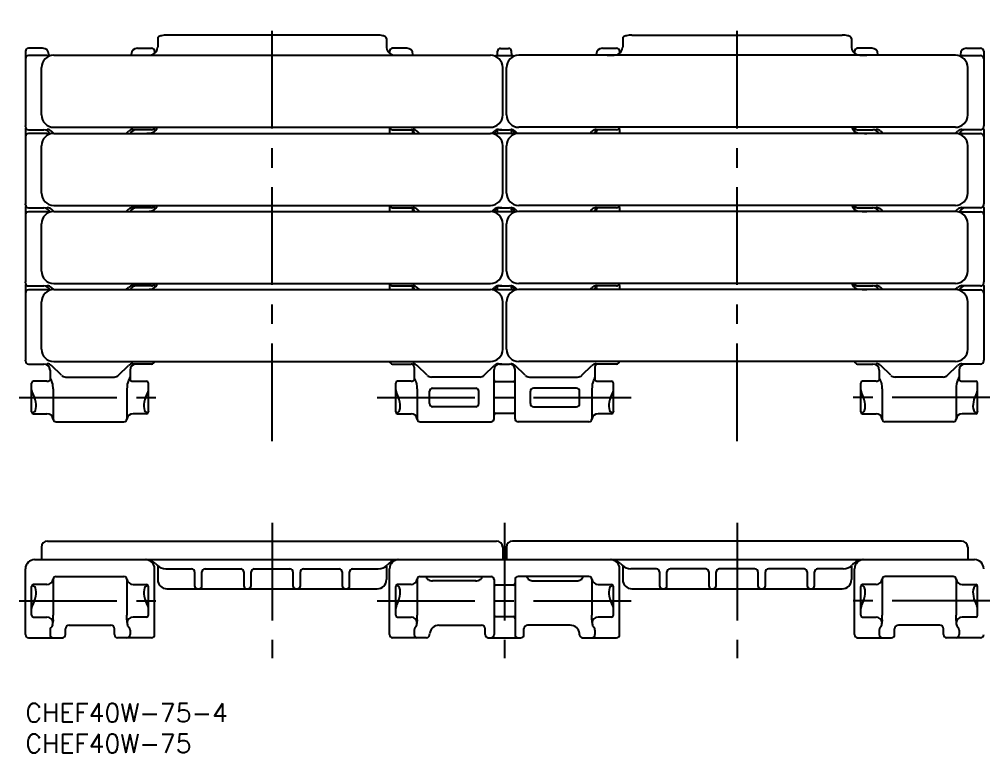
# Model space of a CAD drawing. Extents: x -1 to 236, y -8 to 111.
# Drawn here: x -1 to 155.8, y -8 to 111.3 of the extents above; entities that cross this region are included whole.
import ezdxf

# ---------------------------------------------------------------- set-up
doc = ezdxf.new("R2010")
doc.units = 0
doc.header["$LTSCALE"] = 0.5
doc.linetypes.add('CENTER', pattern=[50.8, 31.75, -6.35, 6.35, -6.35])
doc.layers.get('0').update_dxf_attribs({"linetype": 'CONTINUOUS'})
for name, color, linetype in [('MSM_CENTER', 1, 'CENTER'), ('MSM_CONTINUOUS', 7, 'CONTINUOUS'), ('MSM_PART_NUMBER', 7, 'CONTINUOUS')]:
    doc.layers.add(name, color=color, linetype=linetype)
doc.styles.get("Standard").update_dxf_attribs({"font": 'txt.shx', "height": 3, "bigfont": 'bigfont.shx'})

# ---------------------------------------------------------------- blocks, each defined once
blk = doc.blocks.new('*U14')
at = {"layer": 'MSM_PART_NUMBER'}
blk.add_text('CHEF40W-75-4', height=3, dxfattribs=at).set_placement((0, -3))
blk = doc.blocks.new('*U15')
at = {"layer": 'MSM_PART_NUMBER'}
blk.add_text('CHEF40W-75', height=3, dxfattribs=at).set_placement((0, -8))

msp = doc.modelspace()

# ---------------------------------------------------------------- linework, layer by layer
at = {"color": 7, "linetype": 'CONTINUOUS'}
for p, q in [((59.2, 11.2), (59.2, 21.9)), ((96.6, 11.2), (96.6, 21.9)), ((60.2, 14.35), (60.2, 19.05)), ((62.7, 19.35), (60.5, 19.35)), ((73.2, 19.93), (66.2, 19.93)), ((76.2, 20.16), (76.2, 11.2)), ((79.3, 19.25), (76.5, 19.25)), ((79.6, 20.16), (79.6, 11.2)), ((82.6, 19.93), (89.6, 19.93)), ((93.1, 19.35), (95.3, 19.35)), ((95.6, 14.35), (95.6, 19.05)), ((76.5, 14.15), (79.3, 14.15)), ((60.5, 14.05), (62.7, 14.05)), ((67.23, 12.74), (74.15, 12.74)), ((88.57, 12.74), (81.65, 12.74)), ((95.3, 14.05), (93.1, 14.05)), ((65.71, 11.15), (65.74, 11.39)), ((74.75, 11.2), (74.75, 12.19)), ((81.05, 11.2), (81.05, 12.19)), ((90.09, 11.15), (90.06, 11.39)), ((65.22, 10.7), (59.7, 10.7)), ((90.58, 10.7), (96.1, 10.7))]:
    msp.add_line(p, q, dxfattribs=at)
for centre, radius, start, end in [((75.7, 20.16), 0.5, 0, 90), ((80.1, 20.16), 0.5, 90, 180), ((60.5, 19.05), 0.3, 90, 180), ((76.5, 19.55), 0.3, 180, 270), ((79.3, 19.55), 0.3, 270, 0), ((95.3, 19.05), 0.3, 0, 90), ((60.5, 14.35), 0.3, 180, 270), ((76.5, 13.85), 0.3, 90, 180), ((79.3, 13.85), 0.3, 0, 90), ((95.3, 14.35), 0.3, 270, 0), ((62.7, 13.05), 1, 3.9616, 90), ((67.23, 11.24), 1.5, 90, 174.3549), ((74.15, 12.14), 0.6, 0, 90), ((81.65, 12.14), 0.6, 90, 180), ((88.57, 11.24), 1.5, 5.6451, 90), ((93.1, 13.05), 1, 90, 176.0384), ((59.7, 11.2), 0.5, 180, 270), ((65.22, 11.2), 0.5, 270, 354.3549), ((90.58, 11.2), 0.5, 185.6451, 270), ((96.1, 11.2), 0.5, 270, 0)]:
    msp.add_arc(centre, radius, start, end, dxfattribs=at)
at = {"layer": 'MSM_CENTER'}
for p, q in [((40.1, 42.69), (40.1, 111.27)), ((115.7, 42.69), (115.7, 111.27)), ((-1, 49.77), (22, 49.77)), ((57.2, 49.77), (98.6, 49.77)), ((156.8, 49.77), (133.8, 49.77)), ((40.1, 29.4), (40.1, 7.37)), ((77.9, 29.4), (77.9, 7.37)), ((115.7, 29.4), (115.7, 7.37)), ((-1, 16.7), (22, 16.7)), ((57.2, 16.7), (98.6, 16.7)), ((156.8, 16.7), (133.8, 16.7))]:
    msp.add_line(p, q, dxfattribs=at)
at = {"layer": 'MSM_CONTINUOUS'}
for p, q in [((57.2, 108.67), (23, 108.67)), ((98.6, 108.67), (132.8, 108.67)), ((21.5, 108.16), (21.5, 106.71)), ((58.7, 108.16), (58.7, 106.71)), ((97.1, 108.16), (97.1, 106.71)), ((134.3, 108.16), (134.3, 106.71)), ((0, 106.07), (0, 93.95)), ((2.8, 106.57), (0.5, 106.57)), ((3.5, 105.37), (0.5, 105.37)), ((3.8, 105.57), (3.8, 105.32)), ((4.6, 105.41), (75.6, 105.41)), ((17.2, 105.57), (17.2, 105.41)), ((18.2, 106.57), (20.5, 106.57)), ((21, 106.07), (21, 105.73)), ((59.2, 106.07), (59.2, 105.73)), ((62, 106.57), (59.7, 106.57)), ((63, 105.57), (63, 105.41)), ((76.7, 105.37), (79.1, 105.37)), ((76.73, 105.37), (76.76, 106.06)), ((77.26, 106.54), (78.54, 106.54)), ((79.07, 105.37), (79.04, 106.06)), ((151.2, 105.41), (80.2, 105.41)), ((92.8, 105.57), (92.8, 105.41)), ((93.8, 106.57), (96.1, 106.57)), ((96.6, 106.07), (96.6, 105.73)), ((134.8, 106.07), (134.8, 105.73)), ((137.6, 106.57), (135.3, 106.57)), ((138.6, 105.57), (138.6, 105.41)), ((152, 105.57), (152, 105.32)), ((152.3, 105.37), (155.3, 105.37)), ((153, 106.57), (155.3, 106.57)), ((155.8, 106.07), (155.8, 93.95)), ((2.6, 95.71), (2.6, 103.41)), ((77.6, 95.71), (77.6, 103.41)), ((78.2, 95.71), (78.2, 103.41)), ((153.2, 95.71), (153.2, 103.41)), ((0, 93.82), (0, 93.95)), ((0, 93.37), (0, 81.25)), ((0.5, 93.31), (3, 93.31)), ((3.5, 92.67), (0.5, 92.67)), ((3, 93.31), (3.54, 93.36)), ((3.8, 92.87), (3.8, 92.62)), ((4.62, 92.71), (4.25, 93.07)), ((4.6, 93.71), (75.6, 93.71)), ((4.6, 92.71), (75.6, 92.71)), ((16.38, 92.71), (16.75, 93.07)), ((17.2, 92.87), (17.2, 92.71)), ((18, 93.31), (17.46, 93.36)), ((20.5, 93.31), (18, 93.31)), ((21, 93.37), (21, 93.03)), ((59.2, 93.37), (59.2, 92.71)), ((59.7, 93.31), (62.7, 93.31)), ((62.44, 93.31), (62.99, 93.36)), ((63, 92.87), (63, 92.71)), ((63.2, 92.81), (63.2, 92.71)), ((64.06, 92.71), (63.69, 93.07)), ((75.82, 92.7), (76.19, 93.07)), ((79.1, 92.67), (76.7, 92.67)), ((76.73, 92.67), (76.76, 93.24)), ((77.44, 93.31), (76.9, 93.36)), ((77.1, 93.31), (78.7, 93.31)), ((78.36, 93.31), (78.9, 93.36)), ((79.07, 92.67), (79.04, 93.24)), ((79.98, 92.7), (79.61, 93.07)), ((151.2, 93.71), (80.2, 93.71)), ((151.2, 92.71), (80.2, 92.71)), ((91.74, 92.71), (92.11, 93.07)), ((92.6, 92.81), (92.6, 92.71)), ((92.8, 92.87), (92.8, 92.71)), ((93.36, 93.31), (92.81, 93.36)), ((96.1, 93.31), (93.1, 93.31)), ((96.6, 93.37), (96.6, 92.71)), ((134.8, 93.37), (134.8, 93.03)), ((135.3, 93.31), (137.8, 93.31)), ((137.8, 93.31), (138.34, 93.36)), ((138.6, 92.87), (138.6, 92.71)), ((139.42, 92.71), (139.05, 93.07)), ((151.18, 92.71), (151.55, 93.07)), ((152, 92.87), (152, 92.62)), ((152.8, 93.31), (152.26, 93.36)), ((152.3, 92.67), (155.3, 92.67)), ((155.3, 93.31), (152.8, 93.31)), ((155.8, 93.82), (155.8, 93.95)), ((155.8, 93.37), (155.8, 81.25)), ((2.6, 83.01), (2.6, 90.71)), ((77.6, 83.01), (77.6, 90.71)), ((78.2, 83.01), (78.2, 90.71)), ((153.2, 83.01), (153.2, 90.71)), ((0, 81.12), (0, 81.25)), ((0, 80.67), (0, 68.55)), ((0.5, 80.61), (3, 80.61)), ((3.5, 79.97), (0.5, 79.97)), ((3, 80.61), (3.54, 80.66)), ((3.8, 80.17), (3.8, 79.92)), ((4.62, 80.01), (4.25, 80.37)), ((4.6, 81.01), (75.6, 81.01)), ((4.6, 80.01), (75.6, 80.01)), ((16.38, 80.01), (16.75, 80.37)), ((17.2, 80.17), (17.2, 80.01)), ((18, 80.61), (17.46, 80.66)), ((20.5, 80.61), (18, 80.61)), ((21, 80.67), (21, 80.33)), ((59.2, 80.67), (59.2, 80.01)), ((59.7, 80.61), (62.7, 80.61)), ((62.44, 80.61), (62.99, 80.66)), ((63, 80.17), (63, 80.01)), ((63.2, 80.11), (63.2, 80.01)), ((64.06, 80.01), (63.69, 80.37)), ((75.82, 80), (76.19, 80.37)), ((79.1, 79.97), (76.7, 79.97)), ((76.73, 79.97), (76.76, 80.54)), ((77.44, 80.61), (76.9, 80.66)), ((77.1, 80.61), (78.7, 80.61)), ((78.36, 80.61), (78.9, 80.66)), ((79.07, 79.97), (79.04, 80.54)), ((79.98, 80), (79.61, 80.37)), ((151.2, 81.01), (80.2, 81.01)), ((151.2, 80.01), (80.2, 80.01)), ((91.74, 80.01), (92.11, 80.37)), ((92.6, 80.11), (92.6, 80.01)), ((92.8, 80.17), (92.8, 80.01)), ((93.36, 80.61), (92.81, 80.66)), ((96.1, 80.61), (93.1, 80.61)), ((96.6, 80.67), (96.6, 80.01)), ((134.8, 80.67), (134.8, 80.33)), ((135.3, 80.61), (137.8, 80.61)), ((137.8, 80.61), (138.34, 80.66)), ((138.6, 80.17), (138.6, 80.01)), ((139.42, 80.01), (139.05, 80.37)), ((151.18, 80.01), (151.55, 80.37)), ((152, 80.17), (152, 79.92)), ((152.8, 80.61), (152.26, 80.66)), ((152.3, 79.97), (155.3, 79.97)), ((155.3, 80.61), (152.8, 80.61)), ((155.8, 81.12), (155.8, 81.25)), ((155.8, 80.67), (155.8, 68.55)), ((2.6, 70.31), (2.6, 78.01)), ((77.6, 70.31), (77.6, 78.01)), ((78.2, 70.31), (78.2, 78.01)), ((153.2, 70.31), (153.2, 78.01)), ((0, 68.42), (0, 68.55)), ((0, 67.97), (0, 55.85)), ((0.5, 67.91), (3, 67.91)), ((3, 67.91), (3.54, 67.96)), ((3.8, 67.47), (3.8, 67.22)), ((4.62, 67.31), (4.25, 67.67)), ((4.6, 68.31), (75.6, 68.31)), ((16.38, 67.31), (16.75, 67.67)), ((17.2, 67.47), (17.2, 67.31)), ((18, 67.91), (17.46, 67.96)), ((20.5, 67.91), (18, 67.91)), ((21, 67.97), (21, 67.63)), ((59.2, 67.97), (59.2, 67.31)), ((59.7, 67.91), (62.7, 67.91)), ((62.44, 67.91), (62.99, 67.96)), ((63, 67.47), (63, 67.31)), ((64.06, 67.31), (63.69, 67.67)), ((75.82, 67.3), (76.19, 67.67)), ((76.73, 67.27), (76.76, 67.84)), ((77.44, 67.91), (76.9, 67.96)), ((77.1, 67.91), (78.7, 67.91)), ((78.36, 67.91), (78.9, 67.96)), ((79.07, 67.27), (79.04, 67.84)), ((79.98, 67.3), (79.61, 67.67)), ((151.2, 68.31), (80.2, 68.31)), ((91.74, 67.31), (92.11, 67.67)), ((92.8, 67.47), (92.8, 67.31)), ((93.36, 67.91), (92.81, 67.96)), ((96.1, 67.91), (93.1, 67.91)), ((96.6, 67.97), (96.6, 67.31)), ((134.8, 67.97), (134.8, 67.63)), ((135.3, 67.91), (137.8, 67.91)), ((137.8, 67.91), (138.34, 67.96)), ((138.6, 67.47), (138.6, 67.31)), ((139.42, 67.31), (139.05, 67.67)), ((151.18, 67.31), (151.55, 67.67)), ((152, 67.47), (152, 67.22)), ((152.8, 67.91), (152.26, 67.96)), ((155.3, 67.91), (152.8, 67.91)), ((155.8, 68.42), (155.8, 68.55)), ((155.8, 67.97), (155.8, 55.85)), ((3.5, 67.27), (0.5, 67.27)), ((4.6, 67.31), (75.6, 67.31)), ((63.2, 67.41), (63.2, 67.31)), ((79.1, 67.27), (76.7, 67.27)), ((151.2, 67.31), (80.2, 67.31)), ((92.6, 67.41), (92.6, 67.31)), ((152.3, 67.27), (155.3, 67.27)), ((2.6, 57.61), (2.6, 65.31)), ((77.6, 57.61), (77.6, 65.31)), ((78.2, 57.61), (78.2, 65.31)), ((153.2, 57.61), (153.2, 65.31)), ((0, 55.72), (0, 55.85)), ((0.5, 55.21), (3, 55.21)), ((3, 55.21), (3.54, 55.26)), ((5.88, 53.37), (4.25, 54.97)), ((4.6, 55.61), (75.6, 55.61)), ((15.12, 53.37), (16.75, 54.97)), ((18, 55.21), (17.46, 55.26)), ((20.5, 55.21), (18, 55.21)), ((59.7, 55.21), (62.7, 55.21)), ((62.44, 55.21), (62.99, 55.26)), ((65.32, 53.37), (63.69, 54.97)), ((74.56, 53.37), (76.19, 54.97)), ((77.44, 55.21), (76.9, 55.26)), ((77.1, 55.21), (78.7, 55.21)), ((78.36, 55.21), (78.9, 55.26)), ((81.24, 53.37), (79.61, 54.97)), ((151.2, 55.61), (80.2, 55.61)), ((90.48, 53.37), (92.11, 54.97)), ((93.36, 55.21), (92.81, 55.26)), ((96.1, 55.21), (93.1, 55.21)), ((135.3, 55.21), (137.8, 55.21)), ((137.8, 55.21), (138.34, 55.26)), ((140.68, 53.37), (139.05, 54.97)), ((149.92, 53.37), (151.55, 54.97)), ((152.8, 55.21), (152.26, 55.26)), ((155.3, 55.21), (152.8, 55.21)), ((155.8, 55.72), (155.8, 55.85)), ((4, 54.21), (4, 52.55)), ((17, 54.21), (17, 52.55)), ((63.2, 54.71), (63.2, 52.55)), ((63.2, 54.24), (63.2, 54.26)), ((76.2, 46.31), (76.2, 54.31)), ((79.6, 46.31), (79.6, 54.31)), ((92.6, 54.71), (92.6, 52.55)), ((92.6, 54.24), (92.6, 54.26)), ((138.8, 54.21), (138.8, 52.55)), ((151.8, 54.21), (151.8, 52.55)), ((1, 47.42), (1, 52.12)), ((3.5, 52.42), (1.3, 52.42)), ((6.58, 53.08), (14.43, 53.08)), ((17.5, 52.42), (19.7, 52.42)), ((20, 47.42), (20, 52.12)), ((60.2, 47.42), (60.2, 52.12)), ((62.7, 52.42), (60.5, 52.42)), ((73.86, 53.08), (66.02, 53.08)), ((79.3, 52.32), (76.5, 52.32)), ((81.94, 53.08), (89.78, 53.08)), ((93.1, 52.42), (95.3, 52.42)), ((95.6, 47.42), (95.6, 52.12)), ((135.8, 47.42), (135.8, 52.12)), ((138.3, 52.42), (136.1, 52.42)), ((149.22, 53.08), (141.37, 53.08)), ((152.3, 52.42), (154.5, 52.42)), ((154.8, 47.42), (154.8, 52.12)), ((4.49, 51.17), (4.49, 46.25)), ((16.51, 51.17), (16.51, 46.25)), ((63.69, 51.17), (63.69, 46.25)), ((65.7, 48.77), (65.7, 50.77)), ((66.2, 51.27), (73.2, 51.27)), ((73.7, 48.77), (73.7, 50.77)), ((82.1, 48.77), (82.1, 50.77)), ((89.6, 51.27), (82.6, 51.27)), ((90.1, 48.77), (90.1, 50.77)), ((92.11, 51.17), (92.11, 46.25)), ((139.29, 51.17), (139.29, 46.25)), ((151.31, 51.17), (151.31, 46.25)), ((1, 47.47), (1, 47.44)), ((1.3, 47.12), (3.5, 47.12)), ((19.7, 47.12), (17.5, 47.12)), ((20, 47.47), (20, 47.44)), ((60.2, 47.47), (60.2, 47.44)), ((60.5, 47.12), (62.7, 47.12)), ((73.2, 48.27), (66.2, 48.27)), ((76.5, 47.22), (79.3, 47.22)), ((82.6, 48.27), (89.6, 48.27)), ((95.3, 47.12), (93.1, 47.12)), ((95.6, 47.47), (95.6, 47.44)), ((135.8, 47.47), (135.8, 47.44)), ((136.1, 47.12), (138.3, 47.12)), ((154.5, 47.12), (152.3, 47.12)), ((154.8, 47.47), (154.8, 47.44)), ((4.99, 45.81), (16.01, 45.81)), ((64.19, 45.81), (75.7, 45.81)), ((91.61, 45.81), (80.1, 45.81)), ((150.81, 45.81), (139.79, 45.81)), ((2.6, 25.4), (2.6, 23.4)), ((3.6, 26.4), (76.6, 26.4)), ((77.6, 25.4), (77.6, 23.4)), ((78.2, 25.4), (78.2, 23.4)), ((152.2, 26.4), (79.2, 26.4)), ((153.2, 25.4), (153.2, 23.4)), ((1.5, 23.4), (154.3, 23.4)), ((21.09, 22.81), (21.41, 22.49)), ((21.5, 22.4), (21.5, 20.16)), ((58.7, 22.4), (58.7, 20.16)), ((59.11, 22.81), (58.79, 22.49)), ((96.69, 22.81), (97.01, 22.49)), ((97.1, 22.4), (97.1, 20.16)), ((134.3, 22.4), (134.3, 20.16)), ((134.71, 22.81), (134.39, 22.49)), ((0, 11.2), (0, 21.9)), ((4.99, 20.66), (16.01, 20.66)), ((21, 11.2), (21, 21.9)), ((22.83, 21.9), (27, 21.9)), ((27.5, 21.4), (27.5, 19.16)), ((28.7, 19.16), (28.7, 21.4)), ((29.2, 21.9), (35, 21.9)), ((35.5, 21.4), (35.5, 19.16)), ((36.7, 19.16), (36.7, 21.4)), ((37.2, 21.9), (43, 21.9)), ((43.5, 21.4), (43.5, 19.16)), ((44.7, 19.16), (44.7, 21.4)), ((45.2, 21.9), (51, 21.9)), ((51.5, 21.4), (51.5, 19.16)), ((52.7, 19.16), (52.7, 21.4)), ((53.2, 21.9), (57.37, 21.9)), ((64.19, 20.66), (75.7, 20.66)), ((65.2, 20.49), (65.2, 20.66)), ((74.2, 20.49), (74.2, 20.66)), ((91.61, 20.66), (80.1, 20.66)), ((81.6, 20.49), (81.6, 20.66)), ((90.6, 20.49), (90.6, 20.66)), ((102.6, 21.9), (98.43, 21.9)), ((103.1, 21.4), (103.1, 19.16)), ((104.3, 19.16), (104.3, 21.4)), ((110.6, 21.9), (104.8, 21.9)), ((111.1, 21.4), (111.1, 19.16)), ((112.3, 19.16), (112.3, 21.4)), ((118.6, 21.9), (112.8, 21.9)), ((119.1, 21.4), (119.1, 19.16)), ((120.3, 19.16), (120.3, 21.4)), ((126.6, 21.9), (120.8, 21.9)), ((127.1, 21.4), (127.1, 19.16)), ((128.3, 19.16), (128.3, 21.4)), ((132.97, 21.9), (128.8, 21.9)), ((134.8, 11.2), (134.8, 21.9)), ((150.81, 20.66), (139.79, 20.66)), ((1, 14.35), (1, 19.05)), ((1, 19), (1, 19.02)), ((3.5, 19.35), (1.3, 19.35)), ((4.49, 20.22), (4.49, 14.39)), ((16.51, 20.22), (16.51, 14.39)), ((17.5, 19.35), (19.7, 19.35)), ((20, 14.35), (20, 19.05)), ((20, 19), (20, 19.02)), ((60.2, 19), (60.2, 19.02)), ((63.69, 20.22), (63.69, 14.39)), ((92.11, 20.22), (92.11, 14.39)), ((95.6, 19), (95.6, 19.02)), ((135.8, 14.35), (135.8, 19.05)), ((135.8, 19), (135.8, 19.02)), ((138.3, 19.35), (136.1, 19.35)), ((139.29, 20.22), (139.29, 14.39)), ((151.31, 20.22), (151.31, 14.39)), ((152.3, 19.35), (154.5, 19.35)), ((154.8, 14.35), (154.8, 19.05)), ((154.8, 19), (154.8, 19.02)), ((23, 18.66), (57.2, 18.66)), ((98.6, 18.66), (132.8, 18.66)), ((4.5, 13.62), (4.49, 14.39)), ((16.5, 13.62), (16.51, 14.39)), ((63.7, 13.62), (63.69, 14.39)), ((92.1, 13.62), (92.11, 14.39)), ((139.3, 13.62), (139.29, 14.39)), ((151.3, 13.62), (151.31, 14.39)), ((1.3, 14.05), (3.5, 14.05)), ((4.5, 13.62), (4.51, 13.41)), ((7.12, 12.74), (13.87, 12.74)), ((16.5, 13.62), (16.49, 13.41)), ((19.7, 14.05), (17.5, 14.05)), ((63.7, 13.62), (63.71, 13.41)), ((92.1, 13.62), (92.09, 13.41)), ((136.1, 14.05), (138.3, 14.05)), ((139.3, 13.62), (139.31, 13.41)), ((148.67, 12.74), (141.92, 12.74)), ((151.3, 13.62), (151.29, 13.41)), ((154.5, 14.05), (152.3, 14.05)), ((4, 11.95), (4, 11.2)), ((6.52, 11.2), (6.52, 12.14)), ((14.47, 11.2), (14.47, 12.14)), ((17, 11.95), (17, 11.2)), ((63.2, 11.95), (63.2, 11.2)), ((92.6, 11.95), (92.6, 11.2)), ((138.8, 11.95), (138.8, 11.2)), ((141.32, 11.2), (141.32, 12.14)), ((149.27, 11.2), (149.27, 12.14)), ((151.8, 11.95), (151.8, 11.2)), ((0.5, 10.7), (6.02, 10.7)), ((20.5, 10.7), (14.97, 10.7)), ((75.25, 10.7), (80.55, 10.7)), ((135.3, 10.7), (140.82, 10.7)), ((155.3, 10.7), (149.77, 10.7))]:
    msp.add_line(p, q, dxfattribs=at)
for centre, radius, start, end in [((21.82, 108.14), 0.317, 123.0986, 177.964), ((22.32, 107.39), 1.22, 99.8347, 123.4298), ((22.95, 104.26), 4.42, 89.3833, 101.0169), ((57.25, 104.26), 4.42, 78.9831, 90.6167), ((57.88, 107.39), 1.22, 56.5702, 80.1653), ((58.38, 108.14), 0.317, 2.036, 56.9014), ((97.42, 108.14), 0.317, 123.0986, 177.964), ((97.92, 107.39), 1.22, 99.8347, 123.4298), ((98.55, 104.26), 4.42, 89.3833, 101.0169), ((132.85, 104.26), 4.42, 78.9831, 90.6167), ((133.48, 107.39), 1.22, 56.5702, 80.1653), ((133.98, 108.14), 0.317, 2.036, 56.9014), ((20.09, 106.81), 1.41, 299.7342, 355.8076), ((60.11, 106.81), 1.41, 184.1924, 240.2658), ((95.69, 106.81), 1.41, 299.7342, 355.8076), ((135.71, 106.81), 1.41, 184.1924, 240.2658), ((0.5, 106.07), 0.5, 90, 180), ((0.5, 104.87), 0.5, 90, 180), ((4.6, 103.41), 2, 90, 180), ((2.8, 105.57), 1, 0, 90), ((3.5, 104.37), 1, 66.3157, 90), ((18.2, 105.57), 1, 90, 180), ((19.19, 114.3), 8.89, 268.7532, 278.4514), ((20.5, 106.07), 0.5, 0, 90), ((20.4, 106.4), 0.901, 276.2865, 295.643), ((59.7, 106.07), 0.5, 90, 180), ((59.8, 106.4), 0.901, 244.357, 263.7135), ((61.01, 114.3), 8.89, 261.5486, 271.2468), ((62, 105.57), 1, 0, 90), ((75.6, 103.41), 2, 0, 90), ((76.7, 104.37), 1, 90, 113.6843), ((77.26, 106.04), 0.5, 90, 177.4656), ((80.2, 103.41), 2, 90, 180), ((78.54, 106.04), 0.5, 2.5344, 90), ((79.1, 104.37), 1, 66.3157, 90), ((93.8, 105.57), 1, 90, 180), ((94.79, 114.3), 8.89, 268.7532, 278.4514), ((96.1, 106.07), 0.5, 0, 90), ((96, 106.4), 0.901, 276.2865, 295.643), ((135.3, 106.07), 0.5, 90, 180), ((135.4, 106.4), 0.901, 244.357, 263.7135), ((136.61, 114.3), 8.89, 261.5486, 271.2468), ((137.6, 105.57), 1, 0, 90), ((151.2, 103.41), 2, 0, 90), ((152.3, 104.37), 1, 90, 113.6843), ((153, 105.57), 1, 90, 180), ((155.3, 106.07), 0.5, 0, 90), ((155.3, 104.87), 0.5, 0, 90), ((4.6, 95.71), 2, 180, 270), ((75.6, 95.71), 2, 270, 0), ((80.2, 95.71), 2, 180, 270), ((151.2, 95.71), 2, 270, 0), ((0.5, 93.81), 0.5, 180, 270), ((0.5, 93.37), 0.5, 153.7035, 180), ((0.5, 92.17), 0.5, 90, 180), ((4.6, 90.71), 2, 90, 180), ((3, 92.31), 1, 16.9316, 90), ((3.5, 91.67), 1, 66.3157, 90), ((3.54, 92.35), 1, 45.2891, 90.019), ((2.8, 92.87), 1, 0, 2.5405), ((17.46, 92.35), 1, 89.981, 134.7109), ((18, 92.31), 1, 90, 156.5762), ((18.2, 92.87), 1, 177.4595, 180), ((19.19, 101.6), 8.89, 268.7532, 278.4514), ((20.5, 93.81), 0.5, 270, 348.1738), ((20.4, 93.7), 0.901, 276.2865, 295.643), ((20.09, 94.11), 1.41, 299.7342, 343.3431), ((20.5, 93.37), 0.5, 0, 26.2965), ((59.7, 93.37), 0.5, 153.7034, 180), ((59.7, 93.81), 0.5, 191.8263, 270), ((62.7, 92.81), 0.5, 0, 90), ((62, 92.87), 1, 0, 23.0816), ((62.99, 92.35), 1, 45.2891, 90.019), ((75.6, 90.71), 2, 0, 90), ((76.9, 92.35), 1, 89.981, 134.7109), ((77.1, 92.41), 0.9, 90, 167.2708), ((76.7, 91.67), 1, 90, 113.6843), ((80.2, 90.71), 2, 90, 180), ((78.7, 92.41), 0.9, 12.7292, 90), ((78.9, 92.35), 1, 45.2891, 90.019), ((79.1, 91.67), 1, 66.3157, 90), ((92.81, 92.35), 1, 89.981, 134.7109), ((93.1, 92.81), 0.5, 90, 180), ((93.8, 92.87), 1, 156.9184, 180), ((96.1, 93.81), 0.5, 270, 348.1737), ((96.1, 93.37), 0.5, 0, 26.2966), ((135.71, 94.11), 1.41, 196.6569, 240.2658), ((135.3, 93.37), 0.5, 153.7035, 180), ((135.3, 93.81), 0.5, 191.8262, 270), ((135.4, 93.7), 0.901, 244.357, 263.7135), ((136.61, 101.6), 8.89, 261.5486, 271.2468), ((137.8, 92.31), 1, 23.4238, 90), ((138.34, 92.35), 1, 45.2891, 90.019), ((137.6, 92.87), 1, 0, 2.5405), ((151.2, 90.71), 2, 0, 90), ((152.26, 92.35), 1, 89.981, 134.7109), ((152.8, 92.31), 1, 90, 163.0684), ((152.3, 91.67), 1, 90, 113.6843), ((153, 92.87), 1, 177.4595, 180), ((155.3, 93.81), 0.5, 270, 0), ((155.3, 92.17), 0.5, 0, 90), ((155.3, 93.37), 0.5, 0, 26.2965), ((4.6, 83.01), 2, 180, 270), ((75.6, 83.01), 2, 270, 0), ((80.2, 83.01), 2, 180, 270), ((151.2, 83.01), 2, 270, 0), ((0.5, 81.11), 0.5, 180, 270), ((0.5, 80.67), 0.5, 153.7035, 180), ((0.5, 79.47), 0.5, 90, 180), ((4.6, 78.01), 2, 90, 180), ((3, 79.61), 1, 16.9316, 90), ((3.5, 78.97), 1, 66.3157, 90), ((3.54, 79.65), 1, 45.2891, 90.019), ((2.8, 80.17), 1, 0, 2.5405), ((17.46, 79.65), 1, 89.981, 134.7109), ((18, 79.61), 1, 90, 156.5762), ((18.2, 80.17), 1, 177.4595, 180), ((19.19, 88.9), 8.89, 268.7532, 278.4514), ((20.5, 81.11), 0.5, 270, 348.1738), ((20.4, 81), 0.901, 276.2865, 295.643), ((20.09, 81.41), 1.41, 299.7342, 343.3431), ((20.5, 80.67), 0.5, 0, 26.2965), ((59.7, 80.67), 0.5, 153.7034, 180), ((59.7, 81.11), 0.5, 191.8263, 270), ((62.7, 80.11), 0.5, 0, 90), ((62, 80.17), 1, 0, 23.0816), ((62.99, 79.65), 1, 45.2891, 90.019), ((75.6, 78.01), 2, 0, 90), ((76.9, 79.65), 1, 89.981, 134.7109), ((77.1, 79.71), 0.9, 90, 167.2708), ((76.7, 78.97), 1, 90, 113.6843), ((80.2, 78.01), 2, 90, 180), ((78.7, 79.71), 0.9, 12.7292, 90), ((78.9, 79.65), 1, 45.2891, 90.019), ((79.1, 78.97), 1, 66.3157, 90), ((92.81, 79.65), 1, 89.981, 134.7109), ((93.1, 80.11), 0.5, 90, 180), ((93.8, 80.17), 1, 156.9184, 180), ((96.1, 81.11), 0.5, 270, 348.1737), ((96.1, 80.67), 0.5, 0, 26.2966), ((135.71, 81.41), 1.41, 196.6569, 240.2658), ((135.3, 80.67), 0.5, 153.7035, 180), ((135.3, 81.11), 0.5, 191.8262, 270), ((135.4, 81), 0.901, 244.357, 263.7135), ((136.61, 88.9), 8.89, 261.5486, 271.2468), ((137.8, 79.61), 1, 23.4238, 90), ((138.34, 79.65), 1, 45.2891, 90.019), ((137.6, 80.17), 1, 0, 2.5405), ((151.2, 78.01), 2, 0, 90), ((152.26, 79.65), 1, 89.981, 134.7109), ((152.8, 79.61), 1, 90, 163.0684), ((152.3, 78.97), 1, 90, 113.6843), ((153, 80.17), 1, 177.4595, 180), ((155.3, 81.11), 0.5, 270, 0), ((155.3, 79.47), 0.5, 0, 90), ((155.3, 80.67), 0.5, 0, 26.2965), ((4.6, 70.31), 2, 180, 270), ((75.6, 70.31), 2, 270, 0), ((80.2, 70.31), 2, 180, 270), ((151.2, 70.31), 2, 270, 0), ((0.5, 68.41), 0.5, 180, 270), ((0.5, 67.97), 0.5, 153.7035, 180), ((3, 66.91), 1, 16.9316, 90), ((3.54, 66.95), 1, 45.2891, 90.019), ((2.8, 67.47), 1, 0, 2.5405), ((17.46, 66.95), 1, 89.981, 134.7109), ((18, 66.91), 1, 90, 156.5762), ((18.2, 67.47), 1, 177.4595, 180), ((20.5, 68.41), 0.5, 270, 348.1738), ((20.4, 68.3), 0.901, 276.2865, 295.643), ((20.09, 68.71), 1.41, 299.7342, 343.3431), ((20.5, 67.97), 0.5, 0, 26.2965), ((59.7, 67.97), 0.5, 153.7034, 180), ((59.7, 68.41), 0.5, 191.8263, 270), ((62.7, 67.41), 0.5, 0, 90), ((62, 67.47), 1, 0, 23.0816), ((62.99, 66.95), 1, 45.2891, 90.019), ((76.9, 66.95), 1, 89.981, 134.7109), ((77.1, 67.01), 0.9, 90, 167.2708), ((78.7, 67.01), 0.9, 12.7292, 90), ((78.9, 66.95), 1, 45.2891, 90.019), ((92.81, 66.95), 1, 89.981, 134.7109), ((93.1, 67.41), 0.5, 90, 180), ((93.8, 67.47), 1, 156.9184, 180), ((96.1, 68.41), 0.5, 270, 348.1737), ((96.1, 67.97), 0.5, 0, 26.2966), ((135.71, 68.71), 1.41, 196.6569, 240.2658), ((135.3, 67.97), 0.5, 153.7035, 180), ((135.3, 68.41), 0.5, 191.8262, 270), ((135.4, 68.3), 0.901, 244.357, 263.7135), ((137.8, 66.91), 1, 23.4238, 90), ((138.34, 66.95), 1, 45.2891, 90.019), ((137.6, 67.47), 1, 0, 2.5405), ((152.26, 66.95), 1, 89.981, 134.7109), ((152.8, 66.91), 1, 90, 163.0684), ((153, 67.47), 1, 177.4595, 180), ((155.3, 68.41), 0.5, 270, 0), ((155.3, 67.97), 0.5, 0, 26.2965), ((0.5, 66.77), 0.5, 90, 180), ((4.6, 65.31), 2, 90, 180), ((3.5, 66.27), 1, 66.3157, 90), ((19.19, 76.2), 8.89, 268.7532, 278.4514), ((75.6, 65.31), 2, 0, 90), ((76.7, 66.27), 1, 90, 113.6843), ((80.2, 65.31), 2, 90, 180), ((79.1, 66.27), 1, 66.3157, 90), ((136.61, 76.2), 8.89, 261.5486, 271.2468), ((151.2, 65.31), 2, 0, 90), ((152.3, 66.27), 1, 90, 113.6843), ((155.3, 66.77), 0.5, 0, 90), ((4.6, 57.61), 2, 180, 270), ((75.6, 57.61), 2, 270, 0), ((80.2, 57.61), 2, 180, 270), ((151.2, 57.61), 2, 270, 0), ((0.5, 55.71), 0.5, 180, 270), ((3, 54.21), 1, 0, 90), ((3.54, 54.25), 1, 45.2891, 90.019), ((17.46, 54.25), 1, 89.981, 134.7109), ((18, 54.21), 1, 90, 180), ((20.5, 55.71), 0.5, 270, 348.1738), ((59.7, 55.71), 0.5, 191.8263, 270), ((62.7, 54.71), 0.5, 0, 90), ((62.99, 54.25), 1, 45.2891, 90.019), ((76.9, 54.25), 1, 89.981, 134.7109), ((77.1, 54.31), 0.9, 90, 180), ((78.7, 54.31), 0.9, 0, 90), ((78.9, 54.25), 1, 45.2891, 90.019), ((92.81, 54.25), 1, 89.981, 134.7109), ((93.1, 54.71), 0.5, 90, 180), ((96.1, 55.71), 0.5, 270, 348.1737), ((135.3, 55.71), 0.5, 191.8262, 270), ((137.8, 54.21), 1, 0, 90), ((138.34, 54.25), 1, 45.2891, 90.019), ((152.26, 54.25), 1, 89.981, 134.7109), ((152.8, 54.21), 1, 90, 180), ((155.3, 55.71), 0.5, 270, 0), ((6.58, 54.08), 1, 225.5391, 270), ((14.42, 54.08), 1, 270, 314.4609), ((66.02, 54.08), 1, 225.5391, 270), ((73.86, 54.08), 1, 270, 314.4609), ((81.94, 54.08), 1, 225.5391, 270), ((89.78, 54.08), 1, 270, 314.4609), ((141.38, 54.08), 1, 225.5391, 270), ((149.22, 54.08), 1, 270, 314.4609), ((1.3, 52.12), 0.3, 90, 180), ((3.5, 53.42), 1, 270, 310.9391), ((4.5, 53.05), 0.5, 180, 214.3088), ((2.22, 51.5), 2.26, 2.9289, 34.3088), ((18.78, 51.5), 2.26, 145.6912, 177.0711), ((17.5, 53.42), 1, 229.0609, 270), ((16.5, 53.05), 0.5, 325.6912, 0), ((19.7, 52.12), 0.3, 0, 90), ((60.5, 52.12), 0.3, 90, 180), ((62.7, 53.42), 1, 270, 310.9768), ((63.7, 53.05), 0.5, 180, 214.3088), ((61.42, 51.5), 2.26, 2.9289, 34.3088), ((76.5, 52.62), 0.3, 180, 270), ((79.3, 52.62), 0.3, 270, 0), ((94.38, 51.5), 2.26, 145.6912, 177.0711), ((93.1, 53.42), 1, 229.0232, 270), ((92.1, 53.05), 0.5, 325.6912, 0), ((95.3, 52.12), 0.3, 0, 90), ((136.1, 52.12), 0.3, 90, 180), ((138.3, 53.42), 1, 270, 310.9391), ((139.3, 53.05), 0.5, 180, 214.3088), ((137.02, 51.5), 2.26, 2.9289, 34.3088), ((153.58, 51.5), 2.26, 145.6912, 177.0711), ((152.3, 53.42), 1, 229.0609, 270), ((151.3, 53.05), 0.5, 325.6912, 0), ((154.5, 52.12), 0.3, 0, 90), ((1.71, 51), 0.709, 180.0776, 190.8455), ((1.91, 51.04), 0.917, 191.1455, 211.9199), ((-3.99, 47.88), 5.78, 11.4201, 27.6213), ((-1657.88, -4.97), 1663.32, 1.93424, 1.94946), ((1678.88, -4.97), 1663.32, 178.05054, 178.06576), ((24.99, 47.88), 5.78, 152.3787, 168.5799), ((19.09, 51.04), 0.917, 328.0801, 348.8545), ((19.29, 51), 0.709, 349.1545, 359.9224), ((60.91, 51), 0.709, 180.0776, 190.8455), ((61.11, 51.04), 0.917, 191.1455, 211.9199), ((55.21, 47.88), 5.78, 11.4201, 27.6213), ((-1598.68, -4.97), 1663.32, 1.93424, 1.94946), ((66.2, 50.77), 0.5, 90, 180), ((73.2, 50.77), 0.5, 0, 90), ((82.6, 50.77), 0.5, 90, 180), ((89.6, 50.77), 0.5, 0, 90), ((1754.48, -4.97), 1663.32, 178.05054, 178.06576), ((100.59, 47.88), 5.78, 152.3787, 168.5799), ((94.69, 51.04), 0.917, 328.0801, 348.8545), ((94.89, 51), 0.709, 349.1545, 359.9224), ((136.51, 51), 0.709, 180.0776, 190.8455), ((136.71, 51.04), 0.917, 191.1455, 211.9199), ((130.81, 47.88), 5.78, 11.4201, 27.6213), ((-1523.08, -4.97), 1663.32, 1.93424, 1.94946), ((1813.68, -4.97), 1663.32, 178.05054, 178.06576), ((159.79, 47.88), 5.78, 152.3787, 168.5799), ((153.89, 51.04), 0.917, 328.0801, 348.8545), ((154.09, 51), 0.709, 349.1545, 359.9224), ((-0.67, 48.43), 2.42, 340.9484, 14.1805), ((21.67, 48.43), 2.42, 165.8195, 199.0516), ((58.53, 48.43), 2.42, 340.9484, 14.1805), ((66.2, 48.77), 0.5, 180, 270), ((73.2, 48.77), 0.5, 270, 0), ((82.6, 48.77), 0.5, 180, 270), ((89.6, 48.77), 0.5, 270, 0), ((97.27, 48.43), 2.42, 165.8195, 199.0516), ((134.13, 48.43), 2.42, 340.9484, 14.1805), ((156.47, 48.43), 2.42, 165.8195, 199.0516), ((1.17, 47.5), 0.174, 200.6166, 258.9831), ((1.3, 47.42), 0.3, 180, 270), ((1.17, 47.79), 0.463, 265.0909, 296.5187), ((1.11, 47.87), 0.561, 298.9004, 335.6019), ((3.5, 46.12), 1, 7.2774, 90), ((17.5, 46.12), 1, 90, 172.7226), ((19.89, 47.87), 0.561, 204.3981, 241.0996), ((19.83, 47.79), 0.463, 243.4813, 274.9091), ((19.7, 47.42), 0.3, 270, 0), ((19.83, 47.5), 0.174, 281.0169, 339.3834), ((60.37, 47.5), 0.174, 200.6166, 258.9831), ((60.5, 47.42), 0.3, 180, 270), ((60.37, 47.79), 0.463, 265.0909, 296.5187), ((60.31, 47.87), 0.561, 298.9004, 335.6019), ((62.7, 46.12), 1, 7.277, 90), ((76.5, 46.92), 0.3, 90, 180), ((79.3, 46.92), 0.3, 0, 90), ((93.1, 46.12), 1, 90, 172.723), ((95.49, 47.87), 0.561, 204.3981, 241.0996), ((95.43, 47.79), 0.463, 243.4813, 274.9091), ((95.3, 47.42), 0.3, 270, 0), ((95.43, 47.5), 0.174, 281.0169, 339.3834), ((135.97, 47.5), 0.174, 200.6166, 258.9831), ((136.1, 47.42), 0.3, 180, 270), ((135.97, 47.79), 0.463, 265.0909, 296.5187), ((135.91, 47.87), 0.561, 298.9004, 335.6019), ((138.3, 46.12), 1, 7.2774, 90), ((152.3, 46.12), 1, 90, 172.7226), ((154.69, 47.87), 0.561, 204.3981, 241.0996), ((154.63, 47.79), 0.463, 243.4813, 274.9091), ((154.5, 47.42), 0.3, 270, 0), ((154.63, 47.5), 0.174, 281.0169, 339.3834), ((4.99, 46.31), 0.5, 187.2763, 270.0127), ((16.01, 46.31), 0.5, 269.9873, 352.7237), ((64.19, 46.31), 0.5, 187.277, 270.0128), ((75.7, 46.31), 0.5, 270, 0), ((80.1, 46.31), 0.5, 180, 270), ((91.61, 46.31), 0.5, 269.9872, 352.723), ((139.79, 46.31), 0.5, 187.2763, 270.0127), ((150.81, 46.31), 0.5, 269.9873, 352.7237), ((3.6, 25.4), 1, 90, 180), ((76.6, 25.4), 1, 0, 90), ((79.2, 25.4), 1, 90, 180), ((152.2, 25.4), 1, 0, 90), ((1.5, 21.9), 1.5, 90, 180), ((19.5, 21.9), 1.5, 0, 90), ((19.67, 21.4), 2, 45, 90), ((22.83, 23.9), 2, 225, 270), ((57.37, 23.9), 2, 270, 315), ((60.53, 21.4), 2, 90, 135), ((60.7, 21.9), 1.5, 90, 180), ((95.1, 21.9), 1.5, 0, 90), ((95.27, 21.4), 2, 45, 90), ((98.43, 23.9), 2, 225, 270), ((132.97, 23.9), 2, 270, 315), ((136.13, 21.4), 2, 90, 135), ((136.3, 21.9), 1.5, 90, 180), ((154.3, 21.9), 1.5, 0, 90), ((4.99, 20.16), 0.5, 90, 172.723), ((16.01, 20.16), 0.5, 7.277, 90), ((27, 21.4), 0.5, 0, 90), ((29.2, 21.4), 0.5, 90, 180), ((35, 21.4), 0.5, 0, 90), ((37.2, 21.4), 0.5, 90, 180), ((43, 21.4), 0.5, 0, 90), ((45.2, 21.4), 0.5, 90, 180), ((51, 21.4), 0.5, 0, 90), ((53.2, 21.4), 0.5, 90, 180), ((64.19, 20.16), 0.5, 90, 172.723), ((65.45, 20.51), 0.254, 185.3286, 221.8889), ((73.95, 20.51), 0.254, 318.1111, 354.6714), ((81.85, 20.51), 0.254, 185.3286, 221.8889), ((90.35, 20.51), 0.254, 318.1111, 354.6714), ((91.61, 20.16), 0.5, 7.277, 90), ((102.6, 21.4), 0.5, 0, 90), ((104.8, 21.4), 0.5, 90, 180), ((110.6, 21.4), 0.5, 0, 90), ((112.8, 21.4), 0.5, 90, 180), ((118.6, 21.4), 0.5, 0, 90), ((120.8, 21.4), 0.5, 90, 180), ((126.6, 21.4), 0.5, 0, 90), ((128.8, 21.4), 0.5, 90, 180), ((139.79, 20.16), 0.5, 90, 172.723), ((150.81, 20.16), 0.5, 7.277, 90), ((1.3, 19.05), 0.3, 90, 180), ((1.17, 18.96), 0.174, 101.0169, 159.3834), ((1.17, 18.67), 0.463, 63.4813, 94.9091), ((1.11, 18.6), 0.561, 24.3981, 61.0996), ((-0.67, 18.04), 2.42, 345.8195, 19.0516), ((3.5, 20.35), 1, 270, 352.723), ((17.5, 20.35), 1, 187.277, 270), ((21.67, 18.04), 2.42, 160.9484, 194.1805), ((19.89, 18.6), 0.561, 118.9004, 155.6019), ((19.83, 18.67), 0.463, 85.0909, 116.5187), ((19.7, 19.05), 0.3, 0, 90), ((19.83, 18.96), 0.174, 20.6166, 78.9831), ((23, 20.16), 1.5, 180, 270), ((28, 19.16), 0.5, 180, 270), ((28.2, 19.16), 0.5, 270, 0), ((36, 19.16), 0.5, 180, 270), ((36.2, 19.16), 0.5, 270, 0), ((44, 19.16), 0.5, 180, 270), ((44.2, 19.16), 0.5, 270, 0), ((52, 19.16), 0.5, 180, 270), ((52.2, 19.16), 0.5, 270, 0), ((57.2, 20.16), 1.5, 270, 0), ((60.37, 18.96), 0.174, 101.0169, 159.3834), ((60.37, 18.67), 0.463, 63.4813, 94.9091), ((60.31, 18.6), 0.561, 24.3981, 61.0996), ((58.53, 18.04), 2.42, 345.8195, 19.0516), ((62.7, 20.35), 1, 270, 352.723), ((65.96, 20.91), 0.899, 219.1746, 236.3032), ((66.18, 21.15), 1.21, 233.8336, 271.0236), ((73.22, 21.15), 1.21, 268.9764, 306.1664), ((73.44, 20.91), 0.899, 303.6968, 320.8254), ((82.36, 20.91), 0.899, 219.1746, 236.3032), ((82.58, 21.15), 1.21, 233.8336, 271.0236), ((89.62, 21.15), 1.21, 268.9764, 306.1664), ((89.84, 20.91), 0.899, 303.6968, 320.8254), ((93.1, 20.35), 1, 187.277, 270), ((97.27, 18.04), 2.42, 160.9484, 194.1805), ((95.49, 18.6), 0.561, 118.9004, 155.6019), ((95.43, 18.67), 0.463, 85.0909, 116.5187), ((95.43, 18.96), 0.174, 20.6166, 78.9831), ((98.6, 20.16), 1.5, 180, 270), ((103.6, 19.16), 0.5, 180, 270), ((103.8, 19.16), 0.5, 270, 0), ((111.6, 19.16), 0.5, 180, 270), ((111.8, 19.16), 0.5, 270, 0), ((119.6, 19.16), 0.5, 180, 270), ((119.8, 19.16), 0.5, 270, 0), ((127.6, 19.16), 0.5, 180, 270), ((127.8, 19.16), 0.5, 270, 0), ((132.8, 20.16), 1.5, 270, 0), ((136.1, 19.05), 0.3, 90, 180), ((135.97, 18.96), 0.174, 101.0169, 159.3834), ((135.97, 18.67), 0.463, 63.4813, 94.9091), ((135.91, 18.6), 0.561, 24.3981, 61.0996), ((134.13, 18.04), 2.42, 345.8195, 19.0516), ((138.3, 20.35), 1, 270, 352.723), ((152.3, 20.35), 1, 187.277, 270), ((156.47, 18.04), 2.42, 160.9484, 194.1805), ((154.69, 18.6), 0.561, 118.9004, 155.6019), ((154.63, 18.67), 0.463, 85.0909, 116.5187), ((154.5, 19.05), 0.3, 0, 90), ((154.63, 18.96), 0.174, 20.6166, 78.9831), ((-3.99, 18.59), 5.78, 332.3787, 348.5799), ((24.99, 18.59), 5.78, 191.4201, 207.6213), ((55.21, 18.59), 5.78, 332.3787, 348.5799), ((100.59, 18.59), 5.78, 191.4201, 207.6213), ((130.81, 18.59), 5.78, 332.3787, 348.5799), ((159.79, 18.59), 5.78, 191.4201, 207.6213), ((1.91, 15.42), 0.917, 148.0801, 168.8545), ((19.09, 15.42), 0.917, 11.1455, 31.9199), ((61.11, 15.42), 0.917, 148.0801, 168.8545), ((94.69, 15.42), 0.917, 11.1455, 31.9199), ((136.71, 15.42), 0.917, 148.0801, 168.8545), ((153.89, 15.42), 0.917, 11.1455, 31.9199), ((1.71, 15.47), 0.709, 169.1545, 179.9224), ((1.3, 14.35), 0.3, 180, 270), ((19.7, 14.35), 0.3, 270, 0), ((19.29, 15.47), 0.709, 0.0776, 10.8455), ((60.91, 15.47), 0.709, 169.1545, 179.9224), ((94.89, 15.47), 0.709, 0.0776, 10.8455), ((136.51, 15.47), 0.709, 169.1545, 179.9224), ((136.1, 14.35), 0.3, 180, 270), ((154.5, 14.35), 0.3, 270, 0), ((154.09, 15.47), 0.709, 0.0776, 10.8455), ((3.5, 13.05), 1, 6.3678, 90), ((3.42, 13.05), 1.04, 314.5552, 345.7766), ((2.11, 13.41), 2.39, 345.1638, 359.9838), ((7.12, 12.14), 0.6, 90, 180), ((13.87, 12.14), 0.6, 0, 90), ((18.89, 13.41), 2.39, 180.0162, 194.8362), ((17.5, 13.05), 1, 90, 173.6322), ((17.58, 13.05), 1.04, 194.2234, 225.4448), ((62.62, 13.05), 1.04, 314.5552, 345.7766), ((61.31, 13.41), 2.39, 345.1638, 359.9838), ((94.49, 13.41), 2.39, 180.0162, 194.8362), ((93.18, 13.05), 1.04, 194.2234, 225.4448), ((138.3, 13.05), 1, 6.3678, 90), ((138.22, 13.05), 1.04, 314.5552, 345.7766), ((136.91, 13.41), 2.39, 345.1638, 359.9838), ((141.92, 12.14), 0.6, 90, 180), ((148.67, 12.14), 0.6, 0, 90), ((153.69, 13.41), 2.39, 180.0162, 194.8362), ((152.3, 13.05), 1, 90, 173.6322), ((152.38, 13.05), 1.04, 194.2234, 225.4448), ((0.5, 11.2), 0.5, 180, 270), ((4.5, 11.95), 0.5, 134.5552, 180), ((4.5, 11.2), 0.5, 180, 270), ((6.02, 11.2), 0.5, 270, 0), ((14.97, 11.2), 0.5, 180, 270), ((16.5, 11.2), 0.5, 270, 0), ((16.5, 11.95), 0.5, 0, 45.4448), ((20.5, 11.2), 0.5, 270, 0), ((63.7, 11.95), 0.5, 134.5552, 180), ((63.7, 11.2), 0.5, 180, 270), ((75.25, 11.2), 0.5, 180, 270), ((75.7, 11.2), 0.5, 270, 0), ((80.1, 11.2), 0.5, 180, 270), ((80.55, 11.2), 0.5, 270, 0), ((92.1, 11.2), 0.5, 270, 0), ((92.1, 11.95), 0.5, 0, 45.4448), ((135.3, 11.2), 0.5, 180, 270), ((139.3, 11.95), 0.5, 134.5552, 180), ((139.3, 11.2), 0.5, 180, 270), ((140.82, 11.2), 0.5, 270, 0), ((149.77, 11.2), 0.5, 180, 270), ((151.3, 11.2), 0.5, 270, 0), ((151.3, 11.95), 0.5, 0, 45.4448), ((155.3, 11.2), 0.5, 270, 0)]:
    msp.add_arc(centre, radius, start, end, dxfattribs=at)

# ---------------------------------------------------------------- block references
for name in ['*U14', '*U15']:
    msp.add_blockref(name, (0, 0), dxfattribs=at)

doc.saveas('drawing.dxf')
